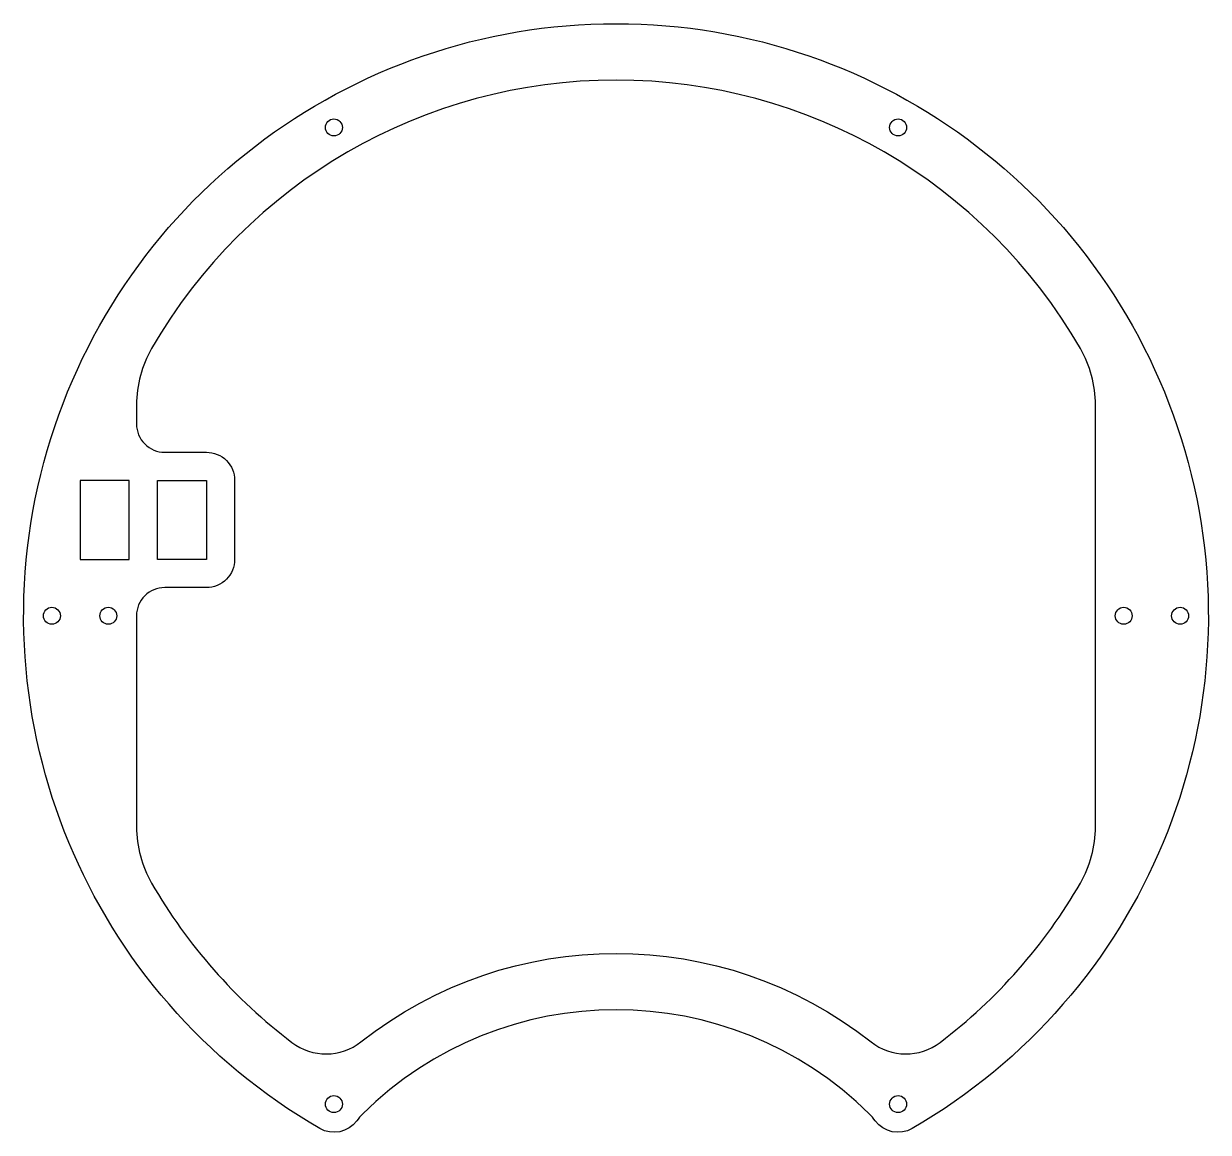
# Model space of a CAD drawing. Header units: millimetres. Extents: x -105 to 105, y -92 to 105.
import ezdxf

# ---------------------------------------------------------------- set-up
doc = ezdxf.new("R2010")
doc.units = ezdxf.units.MM
doc.layers.get('0').update_dxf_attribs({"linetype": 'CONTINUOUS'})

msp = doc.modelspace()

# ---------------------------------------------------------------- linework, layer by layer
for p, q in [((-81.3, 10), (-81.3, 24)), ((-81.3, 24), (-72.6, 24)), ((-72.6, 24), (-72.6, 10)), ((-72.6, 10), (-81.3, 10))]:
    msp.add_line(p, q)
for points in [[(52.5, -90.93, -0.38258), (45.97, -89.56, 0.039251), (44.94, -88.37, 0.411683), (-44.94, -88.37, 0.039251), (-45.97, -89.56, -0.38258), (-52.5, -90.93, -3.732051)], [(-72.6, 29, -0.414214), (-67.6, 24), (-67.6, 10, -0.414214), (-72.6, 5), (-80, 5, 0.414214), (-85, 0), (-85, -37.42, 0.131329), (-82.33, -47.4, 0.100091), (-57.45, -75.66, 0.341719), (-45.21, -75.55, -0.346822), (45.21, -75.55, 0.341719), (57.45, -75.66, 0.100091), (82.33, -47.4, 0.131329), (85, -37.42), (85, 37.42, 0.131329), (82.33, 47.4, 0.578199), (-82.33, 47.4, 0.131329), (-85, 37.42), (-85, 34, 0.414214), (-80, 29)]]:
    msp.add_lwpolyline(points, format="xyb", close=True)
msp.add_lwpolyline([(-95, 24), (-95, 10), (-86.3, 10), (-86.3, 24)], close=True)
for centre in [(-50, 86.6), (50, 86.6), (-100, 0), (-90, 0), (90, 0), (100, 0), (-50, -86.6), (50, -86.6)]:
    msp.add_circle(centre, 1.5)

doc.saveas('drawing.dxf')
